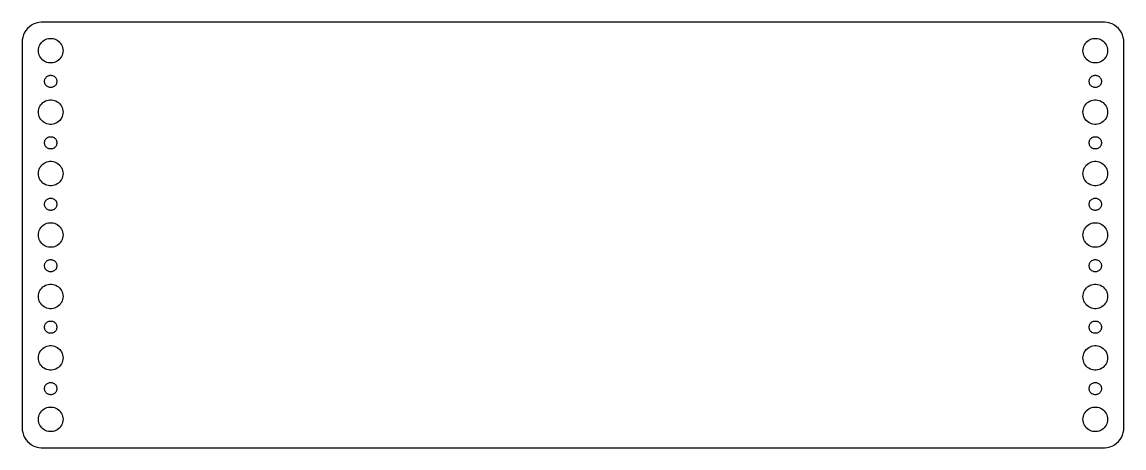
# Model space of a CAD drawing. Header units: metres. Extents: x -134 to 134, y 518 to 1078.
# Drawn here: x -134.5 to 134.5, y 746 to 850 of the extents above; entities that cross this region are included whole.
import ezdxf

# ---------------------------------------------------------------- set-up
doc = ezdxf.new("R2010")
doc.units = ezdxf.units.M

msp = doc.modelspace()

# ---------------------------------------------------------------- linework, layer by layer
for p, q in [((-133.882, 847.409), (-134.149, 846.841)), ((-133.545, 847.939), (-133.882, 847.409)), ((-133.145, 848.423), (-133.545, 847.939)), ((-132.687, 848.853), (-133.145, 848.423)), ((-132.179, 849.222), (-132.687, 848.853)), ((-131.629, 849.524), (-132.179, 849.222)), ((-131.045, 849.755), (-131.629, 849.524)), ((-130.437, 849.911), (-131.045, 849.755)), ((-129.814, 849.99), (-130.437, 849.911)), ((129.814, 849.99), (-129.814, 849.99)), ((130.437, 849.911), (129.814, 849.99)), ((131.045, 849.755), (130.437, 849.911)), ((131.629, 849.524), (131.045, 849.755)), ((132.179, 849.222), (131.629, 849.524)), ((132.687, 848.853), (132.179, 849.222)), ((133.145, 848.423), (132.687, 848.853)), ((133.545, 847.939), (133.145, 848.423)), ((133.882, 847.409), (133.545, 847.939)), ((134.149, 846.841), (133.882, 847.409)), ((-134.461, 845.627), (-134.5, 845)), ((-134.5, 845), (-134.5, 751)), ((-134.343, 846.243), (-134.461, 845.627)), ((-134.149, 846.841), (-134.343, 846.243)), ((-130.129, 844.445), (-129.927, 844.763)), ((-129.927, 844.763), (-129.687, 845.054)), ((-129.687, 845.054), (-129.412, 845.312)), ((-129.412, 845.312), (-129.107, 845.533)), ((-129.107, 845.533), (-128.777, 845.714)), ((-128.777, 845.714), (-128.427, 845.853)), ((-128.427, 845.853), (-128.062, 845.947)), ((-128.062, 845.947), (-127.688, 845.994)), ((-127.688, 845.994), (-127.312, 845.994)), ((-127.312, 845.994), (-126.938, 845.947)), ((-126.938, 845.947), (-126.573, 845.853)), ((-126.573, 845.853), (-126.223, 845.714)), ((-126.223, 845.714), (-125.893, 845.533)), ((-125.893, 845.533), (-125.588, 845.312)), ((-125.588, 845.312), (-125.313, 845.054)), ((-125.313, 845.054), (-125.073, 844.763)), ((-125.073, 844.763), (-124.871, 844.445)), ((124.871, 844.445), (125.073, 844.763)), ((125.073, 844.763), (125.313, 845.054)), ((125.313, 845.054), (125.588, 845.312)), ((125.588, 845.312), (125.893, 845.533)), ((125.893, 845.533), (126.223, 845.714)), ((126.223, 845.714), (126.573, 845.853)), ((126.573, 845.853), (126.938, 845.947)), ((126.938, 845.947), (127.312, 845.994)), ((127.312, 845.994), (127.688, 845.994)), ((127.688, 845.994), (128.062, 845.947)), ((128.062, 845.947), (128.427, 845.853)), ((128.427, 845.853), (128.777, 845.714)), ((128.777, 845.714), (129.107, 845.533)), ((129.107, 845.533), (129.412, 845.312)), ((129.412, 845.312), (129.687, 845.054)), ((129.687, 845.054), (129.927, 844.763)), ((129.927, 844.763), (130.129, 844.445)), ((134.343, 846.243), (134.149, 846.841)), ((134.461, 845.627), (134.343, 846.243)), ((134.5, 845), (134.461, 845.627)), ((134.5, 751), (134.5, 845)), ((-130.5, 843), (-130.476, 843.376)), ((-130.476, 842.624), (-130.5, 843)), ((-130.476, 843.376), (-130.406, 843.746)), ((-130.406, 842.254), (-130.476, 842.624)), ((-130.406, 843.746), (-130.289, 844.104)), ((-130.289, 841.896), (-130.406, 842.254)), ((-130.289, 844.104), (-130.129, 844.445)), ((-124.871, 844.445), (-124.711, 844.104)), ((-124.711, 844.104), (-124.594, 843.746)), ((-124.594, 842.254), (-124.711, 841.896)), ((-124.594, 843.746), (-124.524, 843.376)), ((-124.524, 842.624), (-124.594, 842.254)), ((-124.524, 843.376), (-124.5, 843)), ((-124.5, 843), (-124.524, 842.624)), ((124.5, 843), (124.524, 843.376)), ((124.524, 842.624), (124.5, 843)), ((124.524, 843.376), (124.594, 843.746)), ((124.594, 842.254), (124.524, 842.624)), ((124.594, 843.746), (124.711, 844.104)), ((124.711, 841.896), (124.594, 842.254)), ((124.711, 844.104), (124.871, 844.445)), ((130.129, 844.445), (130.289, 844.104)), ((130.289, 844.104), (130.406, 843.746)), ((130.406, 842.254), (130.289, 841.896)), ((130.406, 843.746), (130.476, 843.376)), ((130.476, 842.624), (130.406, 842.254)), ((130.476, 843.376), (130.5, 843)), ((130.5, 843), (130.476, 842.624)), ((-130.129, 841.555), (-130.289, 841.896)), ((-129.927, 841.237), (-130.129, 841.555)), ((-129.687, 840.946), (-129.927, 841.237)), ((-129.412, 840.688), (-129.687, 840.946)), ((-129.107, 840.467), (-129.412, 840.688)), ((-128.777, 840.286), (-129.107, 840.467)), ((-128.427, 840.147), (-128.777, 840.286)), ((-128.062, 840.053), (-128.427, 840.147)), ((-127.688, 840.006), (-128.062, 840.053)), ((-127.312, 840.006), (-127.688, 840.006)), ((-126.938, 840.053), (-127.312, 840.006)), ((-126.573, 840.147), (-126.938, 840.053)), ((-126.223, 840.286), (-126.573, 840.147)), ((-125.893, 840.467), (-126.223, 840.286)), ((-125.588, 840.688), (-125.893, 840.467)), ((-125.313, 840.946), (-125.588, 840.688)), ((-125.073, 841.237), (-125.313, 840.946)), ((-124.871, 841.555), (-125.073, 841.237)), ((-124.711, 841.896), (-124.871, 841.555)), ((124.871, 841.555), (124.711, 841.896)), ((125.073, 841.237), (124.871, 841.555)), ((125.313, 840.946), (125.073, 841.237)), ((125.588, 840.688), (125.313, 840.946)), ((125.893, 840.467), (125.588, 840.688)), ((126.223, 840.286), (125.893, 840.467)), ((126.573, 840.147), (126.223, 840.286)), ((126.938, 840.053), (126.573, 840.147)), ((127.312, 840.006), (126.938, 840.053)), ((127.688, 840.006), (127.312, 840.006)), ((128.062, 840.053), (127.688, 840.006)), ((128.427, 840.147), (128.062, 840.053)), ((128.777, 840.286), (128.427, 840.147)), ((129.107, 840.467), (128.777, 840.286)), ((129.412, 840.688), (129.107, 840.467)), ((129.687, 840.946), (129.412, 840.688)), ((129.927, 841.237), (129.687, 840.946)), ((130.129, 841.555), (129.927, 841.237)), ((130.289, 841.896), (130.129, 841.555)), ((-128.593, 836.527), (-128.456, 836.656)), ((-128.456, 836.656), (-128.304, 836.766)), ((-128.304, 836.766), (-128.139, 836.857)), ((-128.139, 836.857), (-127.964, 836.927)), ((-127.964, 836.927), (-127.781, 836.973)), ((-127.781, 836.973), (-127.594, 836.997)), ((-127.594, 836.997), (-127.406, 836.997)), ((-127.406, 836.997), (-127.219, 836.973)), ((-127.219, 836.973), (-127.036, 836.927)), ((-127.036, 836.927), (-126.861, 836.857)), ((-126.861, 836.857), (-126.696, 836.766)), ((-126.696, 836.766), (-126.544, 836.656)), ((-126.544, 836.656), (-126.407, 836.527)), ((126.407, 836.527), (126.544, 836.656)), ((126.544, 836.656), (126.696, 836.766)), ((126.696, 836.766), (126.861, 836.857)), ((126.861, 836.857), (127.036, 836.927)), ((127.036, 836.927), (127.219, 836.973)), ((127.219, 836.973), (127.406, 836.997)), ((127.406, 836.997), (127.594, 836.997)), ((127.594, 836.997), (127.781, 836.973)), ((127.781, 836.973), (127.964, 836.927)), ((127.964, 836.927), (128.139, 836.857)), ((128.139, 836.857), (128.304, 836.766)), ((128.304, 836.766), (128.456, 836.656)), ((128.456, 836.656), (128.593, 836.527)), ((-129, 835.5), (-128.988, 835.688)), ((-128.988, 835.312), (-129, 835.5)), ((-128.988, 835.688), (-128.953, 835.873)), ((-128.953, 835.127), (-128.988, 835.312)), ((-128.953, 835.873), (-128.895, 836.052)), ((-128.895, 834.948), (-128.953, 835.127)), ((-128.895, 836.052), (-128.814, 836.223)), ((-128.814, 834.777), (-128.895, 834.948)), ((-128.814, 836.223), (-128.714, 836.382)), ((-128.714, 834.618), (-128.814, 834.777)), ((-128.714, 836.382), (-128.593, 836.527)), ((-128.593, 834.473), (-128.714, 834.618)), ((-128.456, 834.344), (-128.593, 834.473)), ((-128.304, 834.234), (-128.456, 834.344)), ((-128.139, 834.143), (-128.304, 834.234)), ((-127.964, 834.073), (-128.139, 834.143)), ((-127.781, 834.027), (-127.964, 834.073)), ((-127.594, 834.003), (-127.781, 834.027)), ((-127.406, 834.003), (-127.594, 834.003)), ((-127.219, 834.027), (-127.406, 834.003)), ((-127.036, 834.073), (-127.219, 834.027)), ((-126.861, 834.143), (-127.036, 834.073)), ((-126.696, 834.234), (-126.861, 834.143)), ((-126.544, 834.344), (-126.696, 834.234)), ((-126.407, 834.473), (-126.544, 834.344)), ((-126.407, 836.527), (-126.286, 836.382)), ((-126.286, 834.618), (-126.407, 834.473)), ((-126.286, 836.382), (-126.186, 836.223)), ((-126.186, 834.777), (-126.286, 834.618)), ((-126.186, 836.223), (-126.105, 836.052)), ((-126.105, 834.948), (-126.186, 834.777)), ((-126.105, 836.052), (-126.047, 835.873)), ((-126.047, 835.127), (-126.105, 834.948)), ((-126.047, 835.873), (-126.012, 835.688)), ((-126.012, 835.312), (-126.047, 835.127)), ((-126.012, 835.688), (-126, 835.5)), ((-126, 835.5), (-126.012, 835.312)), ((126, 835.5), (126.012, 835.688)), ((126.012, 835.312), (126, 835.5)), ((126.012, 835.688), (126.047, 835.873)), ((126.047, 835.127), (126.012, 835.312)), ((126.047, 835.873), (126.105, 836.052)), ((126.105, 834.948), (126.047, 835.127)), ((126.105, 836.052), (126.186, 836.223)), ((126.186, 834.777), (126.105, 834.948)), ((126.186, 836.223), (126.286, 836.382)), ((126.286, 834.618), (126.186, 834.777)), ((126.286, 836.382), (126.407, 836.527)), ((126.407, 834.473), (126.286, 834.618)), ((126.544, 834.344), (126.407, 834.473)), ((126.696, 834.234), (126.544, 834.344)), ((126.861, 834.143), (126.696, 834.234)), ((127.036, 834.073), (126.861, 834.143)), ((127.219, 834.027), (127.036, 834.073)), ((127.406, 834.003), (127.219, 834.027)), ((127.594, 834.003), (127.406, 834.003)), ((127.781, 834.027), (127.594, 834.003)), ((127.964, 834.073), (127.781, 834.027)), ((128.139, 834.143), (127.964, 834.073)), ((128.304, 834.234), (128.139, 834.143)), ((128.456, 834.344), (128.304, 834.234)), ((128.593, 834.473), (128.456, 834.344)), ((128.593, 836.527), (128.714, 836.382)), ((128.714, 834.618), (128.593, 834.473)), ((128.714, 836.382), (128.814, 836.223)), ((128.814, 834.777), (128.714, 834.618)), ((128.814, 836.223), (128.895, 836.052)), ((128.895, 834.948), (128.814, 834.777)), ((128.895, 836.052), (128.953, 835.873)), ((128.953, 835.127), (128.895, 834.948)), ((128.953, 835.873), (128.988, 835.688)), ((128.988, 835.312), (128.953, 835.127)), ((128.988, 835.688), (129, 835.5)), ((129, 835.5), (128.988, 835.312)), ((-130.476, 828.376), (-130.406, 828.746)), ((-130.406, 828.746), (-130.289, 829.104)), ((-130.289, 829.104), (-130.129, 829.445)), ((-130.129, 829.445), (-129.927, 829.763)), ((-129.927, 829.763), (-129.687, 830.054)), ((-129.687, 830.054), (-129.412, 830.312)), ((-129.412, 830.312), (-129.107, 830.533)), ((-129.107, 830.533), (-128.777, 830.714)), ((-128.777, 830.714), (-128.427, 830.853)), ((-128.427, 830.853), (-128.062, 830.947)), ((-128.062, 830.947), (-127.688, 830.994)), ((-127.688, 830.994), (-127.312, 830.994)), ((-127.312, 830.994), (-126.938, 830.947)), ((-126.938, 830.947), (-126.573, 830.853)), ((-126.573, 830.853), (-126.223, 830.714)), ((-126.223, 830.714), (-125.893, 830.533)), ((-125.893, 830.533), (-125.588, 830.312)), ((-125.588, 830.312), (-125.313, 830.054)), ((-125.313, 830.054), (-125.073, 829.763)), ((-125.073, 829.763), (-124.871, 829.445)), ((-124.871, 829.445), (-124.711, 829.104)), ((-124.711, 829.104), (-124.594, 828.746)), ((-124.594, 828.746), (-124.524, 828.376)), ((124.524, 828.376), (124.594, 828.746)), ((124.594, 828.746), (124.711, 829.104)), ((124.711, 829.104), (124.871, 829.445)), ((124.871, 829.445), (125.073, 829.763)), ((125.073, 829.763), (125.313, 830.054)), ((125.313, 830.054), (125.588, 830.312)), ((125.588, 830.312), (125.893, 830.533)), ((125.893, 830.533), (126.223, 830.714)), ((126.223, 830.714), (126.573, 830.853)), ((126.573, 830.853), (126.938, 830.947)), ((126.938, 830.947), (127.312, 830.994)), ((127.312, 830.994), (127.688, 830.994)), ((127.688, 830.994), (128.062, 830.947)), ((128.062, 830.947), (128.427, 830.853)), ((128.427, 830.853), (128.777, 830.714)), ((128.777, 830.714), (129.107, 830.533)), ((129.107, 830.533), (129.412, 830.312)), ((129.412, 830.312), (129.687, 830.054)), ((129.687, 830.054), (129.927, 829.763)), ((129.927, 829.763), (130.129, 829.445)), ((130.129, 829.445), (130.289, 829.104)), ((130.289, 829.104), (130.406, 828.746)), ((130.406, 828.746), (130.476, 828.376)), ((-130.5, 828), (-130.476, 828.376)), ((-130.476, 827.624), (-130.5, 828)), ((-130.406, 827.254), (-130.476, 827.624)), ((-130.289, 826.896), (-130.406, 827.254)), ((-130.129, 826.555), (-130.289, 826.896)), ((-129.927, 826.237), (-130.129, 826.555)), ((-129.687, 825.946), (-129.927, 826.237)), ((-129.412, 825.688), (-129.687, 825.946)), ((-125.313, 825.946), (-125.588, 825.688)), ((-125.073, 826.237), (-125.313, 825.946)), ((-124.871, 826.555), (-125.073, 826.237)), ((-124.711, 826.896), (-124.871, 826.555)), ((-124.594, 827.254), (-124.711, 826.896)), ((-124.524, 827.624), (-124.594, 827.254)), ((-124.524, 828.376), (-124.5, 828)), ((-124.5, 828), (-124.524, 827.624)), ((124.5, 828), (124.524, 828.376)), ((124.524, 827.624), (124.5, 828)), ((124.594, 827.254), (124.524, 827.624)), ((124.711, 826.896), (124.594, 827.254)), ((124.871, 826.555), (124.711, 826.896)), ((125.073, 826.237), (124.871, 826.555)), ((125.313, 825.946), (125.073, 826.237)), ((125.588, 825.688), (125.313, 825.946)), ((129.687, 825.946), (129.412, 825.688)), ((129.927, 826.237), (129.687, 825.946)), ((130.129, 826.555), (129.927, 826.237)), ((130.289, 826.896), (130.129, 826.555)), ((130.406, 827.254), (130.289, 826.896)), ((130.476, 827.624), (130.406, 827.254)), ((130.476, 828.376), (130.5, 828)), ((130.5, 828), (130.476, 827.624)), ((-129.107, 825.467), (-129.412, 825.688)), ((-128.777, 825.286), (-129.107, 825.467)), ((-128.427, 825.147), (-128.777, 825.286)), ((-128.062, 825.053), (-128.427, 825.147)), ((-127.688, 825.006), (-128.062, 825.053)), ((-127.312, 825.006), (-127.688, 825.006)), ((-126.938, 825.053), (-127.312, 825.006)), ((-126.573, 825.147), (-126.938, 825.053)), ((-126.223, 825.286), (-126.573, 825.147)), ((-125.893, 825.467), (-126.223, 825.286)), ((-125.588, 825.688), (-125.893, 825.467)), ((125.893, 825.467), (125.588, 825.688)), ((126.223, 825.286), (125.893, 825.467)), ((126.573, 825.147), (126.223, 825.286)), ((126.938, 825.053), (126.573, 825.147)), ((127.312, 825.006), (126.938, 825.053)), ((127.688, 825.006), (127.312, 825.006)), ((128.062, 825.053), (127.688, 825.006)), ((128.427, 825.147), (128.062, 825.053)), ((128.777, 825.286), (128.427, 825.147)), ((129.107, 825.467), (128.777, 825.286)), ((129.412, 825.688), (129.107, 825.467)), ((-129, 820.5), (-128.988, 820.688)), ((-128.988, 820.312), (-129, 820.5)), ((-128.988, 820.688), (-128.953, 820.873)), ((-128.953, 820.873), (-128.895, 821.052)), ((-128.895, 821.052), (-128.814, 821.223)), ((-128.814, 821.223), (-128.714, 821.382)), ((-128.714, 821.382), (-128.593, 821.527)), ((-128.593, 821.527), (-128.456, 821.656)), ((-128.456, 821.656), (-128.304, 821.766)), ((-128.304, 821.766), (-128.139, 821.857)), ((-128.139, 821.857), (-127.964, 821.927)), ((-127.964, 821.927), (-127.781, 821.973)), ((-127.781, 821.973), (-127.594, 821.997)), ((-127.594, 821.997), (-127.406, 821.997)), ((-127.406, 821.997), (-127.219, 821.973)), ((-127.219, 821.973), (-127.036, 821.927)), ((-127.036, 821.927), (-126.861, 821.857)), ((-126.861, 821.857), (-126.696, 821.766)), ((-126.696, 821.766), (-126.544, 821.656)), ((-126.544, 821.656), (-126.407, 821.527)), ((-126.407, 821.527), (-126.286, 821.382)), ((-126.286, 821.382), (-126.186, 821.223)), ((-126.186, 821.223), (-126.105, 821.052)), ((-126.105, 821.052), (-126.047, 820.873)), ((-126.047, 820.873), (-126.012, 820.688)), ((-126.012, 820.688), (-126, 820.5)), ((-126, 820.5), (-126.012, 820.312)), ((126, 820.5), (126.012, 820.688)), ((126.012, 820.312), (126, 820.5)), ((126.012, 820.688), (126.047, 820.873)), ((126.047, 820.873), (126.105, 821.052)), ((126.105, 821.052), (126.186, 821.223)), ((126.186, 821.223), (126.286, 821.382)), ((126.286, 821.382), (126.407, 821.527)), ((126.407, 821.527), (126.544, 821.656)), ((126.544, 821.656), (126.696, 821.766)), ((126.696, 821.766), (126.861, 821.857)), ((126.861, 821.857), (127.036, 821.927)), ((127.036, 821.927), (127.219, 821.973)), ((127.219, 821.973), (127.406, 821.997)), ((127.406, 821.997), (127.594, 821.997)), ((127.594, 821.997), (127.781, 821.973)), ((127.781, 821.973), (127.964, 821.927)), ((127.964, 821.927), (128.139, 821.857)), ((128.139, 821.857), (128.304, 821.766)), ((128.304, 821.766), (128.456, 821.656)), ((128.456, 821.656), (128.593, 821.527)), ((128.593, 821.527), (128.714, 821.382)), ((128.714, 821.382), (128.814, 821.223)), ((128.814, 821.223), (128.895, 821.052)), ((128.895, 821.052), (128.953, 820.873)), ((128.953, 820.873), (128.988, 820.688)), ((128.988, 820.688), (129, 820.5)), ((129, 820.5), (128.988, 820.312)), ((-128.953, 820.127), (-128.988, 820.312)), ((-128.895, 819.948), (-128.953, 820.127)), ((-128.814, 819.777), (-128.895, 819.948)), ((-128.714, 819.618), (-128.814, 819.777)), ((-128.593, 819.473), (-128.714, 819.618)), ((-128.456, 819.344), (-128.593, 819.473)), ((-128.304, 819.234), (-128.456, 819.344)), ((-128.139, 819.143), (-128.304, 819.234)), ((-127.964, 819.073), (-128.139, 819.143)), ((-127.781, 819.027), (-127.964, 819.073)), ((-127.594, 819.003), (-127.781, 819.027)), ((-127.406, 819.003), (-127.594, 819.003)), ((-127.219, 819.027), (-127.406, 819.003)), ((-127.036, 819.073), (-127.219, 819.027)), ((-126.861, 819.143), (-127.036, 819.073)), ((-126.696, 819.234), (-126.861, 819.143)), ((-126.544, 819.344), (-126.696, 819.234)), ((-126.407, 819.473), (-126.544, 819.344)), ((-126.286, 819.618), (-126.407, 819.473)), ((-126.186, 819.777), (-126.286, 819.618)), ((-126.105, 819.948), (-126.186, 819.777)), ((-126.047, 820.127), (-126.105, 819.948)), ((-126.012, 820.312), (-126.047, 820.127)), ((126.047, 820.127), (126.012, 820.312)), ((126.105, 819.948), (126.047, 820.127)), ((126.186, 819.777), (126.105, 819.948)), ((126.286, 819.618), (126.186, 819.777)), ((126.407, 819.473), (126.286, 819.618)), ((126.544, 819.344), (126.407, 819.473)), ((126.696, 819.234), (126.544, 819.344)), ((126.861, 819.143), (126.696, 819.234)), ((127.036, 819.073), (126.861, 819.143)), ((127.219, 819.027), (127.036, 819.073)), ((127.406, 819.003), (127.219, 819.027)), ((127.594, 819.003), (127.406, 819.003)), ((127.781, 819.027), (127.594, 819.003)), ((127.964, 819.073), (127.781, 819.027)), ((128.139, 819.143), (127.964, 819.073)), ((128.304, 819.234), (128.139, 819.143)), ((128.456, 819.344), (128.304, 819.234)), ((128.593, 819.473), (128.456, 819.344)), ((128.714, 819.618), (128.593, 819.473)), ((128.814, 819.777), (128.714, 819.618)), ((128.895, 819.948), (128.814, 819.777)), ((128.953, 820.127), (128.895, 819.948)), ((128.988, 820.312), (128.953, 820.127)), ((-129.687, 815.054), (-129.412, 815.312)), ((-129.412, 815.312), (-129.107, 815.533)), ((-129.107, 815.533), (-128.777, 815.714)), ((-128.777, 815.714), (-128.427, 815.853)), ((-128.427, 815.853), (-128.062, 815.947)), ((-128.062, 815.947), (-127.688, 815.994)), ((-127.688, 815.994), (-127.312, 815.994)), ((-127.312, 815.994), (-126.938, 815.947)), ((-126.938, 815.947), (-126.573, 815.853)), ((-126.573, 815.853), (-126.223, 815.714)), ((-126.223, 815.714), (-125.893, 815.533)), ((-125.893, 815.533), (-125.588, 815.312)), ((-125.588, 815.312), (-125.313, 815.054)), ((125.313, 815.054), (125.588, 815.312)), ((125.588, 815.312), (125.893, 815.533)), ((125.893, 815.533), (126.223, 815.714)), ((126.223, 815.714), (126.573, 815.853)), ((126.573, 815.853), (126.938, 815.947)), ((126.938, 815.947), (127.312, 815.994)), ((127.312, 815.994), (127.688, 815.994)), ((127.688, 815.994), (128.062, 815.947)), ((128.062, 815.947), (128.427, 815.853)), ((128.427, 815.853), (128.777, 815.714)), ((128.777, 815.714), (129.107, 815.533)), ((129.107, 815.533), (129.412, 815.312)), ((129.412, 815.312), (129.687, 815.054)), ((-130.5, 813), (-130.476, 813.376)), ((-130.476, 812.624), (-130.5, 813)), ((-130.476, 813.376), (-130.406, 813.746)), ((-130.406, 812.254), (-130.476, 812.624)), ((-130.406, 813.746), (-130.289, 814.104)), ((-130.289, 814.104), (-130.129, 814.445)), ((-130.129, 814.445), (-129.927, 814.763)), ((-129.927, 814.763), (-129.687, 815.054)), ((-125.313, 815.054), (-125.073, 814.763)), ((-125.073, 814.763), (-124.871, 814.445)), ((-124.871, 814.445), (-124.711, 814.104)), ((-124.711, 814.104), (-124.594, 813.746)), ((-124.594, 813.746), (-124.524, 813.376)), ((-124.524, 812.624), (-124.594, 812.254)), ((-124.524, 813.376), (-124.5, 813)), ((-124.5, 813), (-124.524, 812.624)), ((124.5, 813), (124.524, 813.376)), ((124.524, 812.624), (124.5, 813)), ((124.524, 813.376), (124.594, 813.746)), ((124.594, 812.254), (124.524, 812.624)), ((124.594, 813.746), (124.711, 814.104)), ((124.711, 814.104), (124.871, 814.445)), ((124.871, 814.445), (125.073, 814.763)), ((125.073, 814.763), (125.313, 815.054)), ((129.687, 815.054), (129.927, 814.763)), ((129.927, 814.763), (130.129, 814.445)), ((130.129, 814.445), (130.289, 814.104)), ((130.289, 814.104), (130.406, 813.746)), ((130.406, 813.746), (130.476, 813.376)), ((130.476, 812.624), (130.406, 812.254)), ((130.476, 813.376), (130.5, 813)), ((130.5, 813), (130.476, 812.624)), ((-130.289, 811.896), (-130.406, 812.254)), ((-130.129, 811.555), (-130.289, 811.896)), ((-129.927, 811.237), (-130.129, 811.555)), ((-129.687, 810.946), (-129.927, 811.237)), ((-129.412, 810.688), (-129.687, 810.946)), ((-129.107, 810.467), (-129.412, 810.688)), ((-128.777, 810.286), (-129.107, 810.467)), ((-128.427, 810.147), (-128.777, 810.286)), ((-128.062, 810.053), (-128.427, 810.147)), ((-127.688, 810.006), (-128.062, 810.053)), ((-127.312, 810.006), (-127.688, 810.006)), ((-126.938, 810.053), (-127.312, 810.006)), ((-126.573, 810.147), (-126.938, 810.053)), ((-126.223, 810.286), (-126.573, 810.147)), ((-125.893, 810.467), (-126.223, 810.286)), ((-125.588, 810.688), (-125.893, 810.467)), ((-125.313, 810.946), (-125.588, 810.688)), ((-125.073, 811.237), (-125.313, 810.946)), ((-124.871, 811.555), (-125.073, 811.237)), ((-124.711, 811.896), (-124.871, 811.555)), ((-124.594, 812.254), (-124.711, 811.896)), ((124.711, 811.896), (124.594, 812.254)), ((124.871, 811.555), (124.711, 811.896)), ((125.073, 811.237), (124.871, 811.555)), ((125.313, 810.946), (125.073, 811.237)), ((125.588, 810.688), (125.313, 810.946)), ((125.893, 810.467), (125.588, 810.688)), ((126.223, 810.286), (125.893, 810.467)), ((126.573, 810.147), (126.223, 810.286)), ((126.938, 810.053), (126.573, 810.147)), ((127.312, 810.006), (126.938, 810.053)), ((127.688, 810.006), (127.312, 810.006)), ((128.062, 810.053), (127.688, 810.006)), ((128.427, 810.147), (128.062, 810.053)), ((128.777, 810.286), (128.427, 810.147)), ((129.107, 810.467), (128.777, 810.286)), ((129.412, 810.688), (129.107, 810.467)), ((129.687, 810.946), (129.412, 810.688)), ((129.927, 811.237), (129.687, 810.946)), ((130.129, 811.555), (129.927, 811.237)), ((130.289, 811.896), (130.129, 811.555)), ((130.406, 812.254), (130.289, 811.896)), ((-129, 805.5), (-128.988, 805.688)), ((-128.988, 805.312), (-129, 805.5)), ((-128.988, 805.688), (-128.953, 805.873)), ((-128.953, 805.127), (-128.988, 805.312)), ((-128.953, 805.873), (-128.895, 806.052)), ((-128.895, 804.948), (-128.953, 805.127)), ((-128.895, 806.052), (-128.814, 806.223)), ((-128.814, 804.777), (-128.895, 804.948)), ((-128.814, 806.223), (-128.714, 806.382)), ((-128.714, 804.618), (-128.814, 804.777)), ((-128.714, 806.382), (-128.593, 806.527)), ((-128.593, 804.473), (-128.714, 804.618)), ((-128.593, 806.527), (-128.456, 806.656)), ((-128.456, 804.344), (-128.593, 804.473)), ((-128.456, 806.656), (-128.304, 806.766)), ((-128.304, 804.234), (-128.456, 804.344)), ((-128.304, 806.766), (-128.139, 806.857)), ((-128.139, 806.857), (-127.964, 806.927)), ((-127.964, 806.927), (-127.781, 806.973)), ((-127.781, 806.973), (-127.594, 806.997)), ((-127.594, 806.997), (-127.406, 806.997)), ((-127.406, 806.997), (-127.219, 806.973)), ((-127.219, 806.973), (-127.036, 806.927)), ((-127.036, 806.927), (-126.861, 806.857)), ((-126.861, 806.857), (-126.696, 806.766)), ((-126.696, 806.766), (-126.544, 806.656)), ((-126.544, 804.344), (-126.696, 804.234)), ((-126.544, 806.656), (-126.407, 806.527)), ((-126.407, 804.473), (-126.544, 804.344)), ((-126.407, 806.527), (-126.286, 806.382)), ((-126.286, 804.618), (-126.407, 804.473)), ((-126.286, 806.382), (-126.186, 806.223)), ((-126.186, 804.777), (-126.286, 804.618)), ((-126.186, 806.223), (-126.105, 806.052)), ((-126.105, 804.948), (-126.186, 804.777)), ((-126.105, 806.052), (-126.047, 805.873)), ((-126.047, 805.127), (-126.105, 804.948)), ((-126.047, 805.873), (-126.012, 805.688)), ((-126.012, 805.312), (-126.047, 805.127)), ((-126.012, 805.688), (-126, 805.5)), ((-126, 805.5), (-126.012, 805.312)), ((126, 805.5), (126.012, 805.688)), ((126.012, 805.312), (126, 805.5)), ((126.012, 805.688), (126.047, 805.873)), ((126.047, 805.127), (126.012, 805.312)), ((126.047, 805.873), (126.105, 806.052)), ((126.105, 804.948), (126.047, 805.127)), ((126.105, 806.052), (126.186, 806.223)), ((126.186, 804.777), (126.105, 804.948)), ((126.186, 806.223), (126.286, 806.382)), ((126.286, 804.618), (126.186, 804.777)), ((126.286, 806.382), (126.407, 806.527)), ((126.407, 804.473), (126.286, 804.618)), ((126.407, 806.527), (126.544, 806.656)), ((126.544, 804.344), (126.407, 804.473)), ((126.544, 806.656), (126.696, 806.766)), ((126.696, 804.234), (126.544, 804.344)), ((126.696, 806.766), (126.861, 806.857)), ((126.861, 806.857), (127.036, 806.927)), ((127.036, 806.927), (127.219, 806.973)), ((127.219, 806.973), (127.406, 806.997)), ((127.406, 806.997), (127.594, 806.997)), ((127.594, 806.997), (127.781, 806.973)), ((127.781, 806.973), (127.964, 806.927)), ((127.964, 806.927), (128.139, 806.857)), ((128.139, 806.857), (128.304, 806.766)), ((128.304, 806.766), (128.456, 806.656)), ((128.456, 804.344), (128.304, 804.234)), ((128.456, 806.656), (128.593, 806.527)), ((128.593, 804.473), (128.456, 804.344)), ((128.593, 806.527), (128.714, 806.382)), ((128.714, 804.618), (128.593, 804.473)), ((128.714, 806.382), (128.814, 806.223)), ((128.814, 804.777), (128.714, 804.618)), ((128.814, 806.223), (128.895, 806.052)), ((128.895, 804.948), (128.814, 804.777)), ((128.895, 806.052), (128.953, 805.873)), ((128.953, 805.127), (128.895, 804.948)), ((128.953, 805.873), (128.988, 805.688)), ((128.988, 805.312), (128.953, 805.127)), ((128.988, 805.688), (129, 805.5)), ((129, 805.5), (128.988, 805.312)), ((-128.139, 804.143), (-128.304, 804.234)), ((-127.964, 804.073), (-128.139, 804.143)), ((-127.781, 804.027), (-127.964, 804.073)), ((-127.594, 804.003), (-127.781, 804.027)), ((-127.406, 804.003), (-127.594, 804.003)), ((-127.219, 804.027), (-127.406, 804.003)), ((-127.036, 804.073), (-127.219, 804.027)), ((-126.861, 804.143), (-127.036, 804.073)), ((-126.696, 804.234), (-126.861, 804.143)), ((126.861, 804.143), (126.696, 804.234)), ((127.036, 804.073), (126.861, 804.143)), ((127.219, 804.027), (127.036, 804.073)), ((127.406, 804.003), (127.219, 804.027)), ((127.594, 804.003), (127.406, 804.003)), ((127.781, 804.027), (127.594, 804.003)), ((127.964, 804.073), (127.781, 804.027)), ((128.139, 804.143), (127.964, 804.073)), ((128.304, 804.234), (128.139, 804.143)), ((-130.406, 798.746), (-130.289, 799.104)), ((-130.289, 799.104), (-130.129, 799.445)), ((-130.129, 799.445), (-129.927, 799.763)), ((-129.927, 799.763), (-129.687, 800.054)), ((-129.687, 800.054), (-129.412, 800.312)), ((-129.412, 800.312), (-129.107, 800.533)), ((-129.107, 800.533), (-128.777, 800.714)), ((-128.777, 800.714), (-128.427, 800.853)), ((-128.427, 800.853), (-128.062, 800.947)), ((-128.062, 800.947), (-127.688, 800.994)), ((-127.688, 800.994), (-127.312, 800.994)), ((-127.312, 800.994), (-126.938, 800.947)), ((-126.938, 800.947), (-126.573, 800.853)), ((-126.573, 800.853), (-126.223, 800.714)), ((-126.223, 800.714), (-125.893, 800.533)), ((-125.893, 800.533), (-125.588, 800.312)), ((-125.588, 800.312), (-125.313, 800.054)), ((-125.313, 800.054), (-125.073, 799.763)), ((-125.073, 799.763), (-124.871, 799.445)), ((-124.871, 799.445), (-124.711, 799.104)), ((-124.711, 799.104), (-124.594, 798.746)), ((124.594, 798.746), (124.711, 799.104)), ((124.711, 799.104), (124.871, 799.445)), ((124.871, 799.445), (125.073, 799.763)), ((125.073, 799.763), (125.313, 800.054)), ((125.313, 800.054), (125.588, 800.312)), ((125.588, 800.312), (125.893, 800.533)), ((125.893, 800.533), (126.223, 800.714)), ((126.223, 800.714), (126.573, 800.853)), ((126.573, 800.853), (126.938, 800.947)), ((126.938, 800.947), (127.312, 800.994)), ((127.312, 800.994), (127.688, 800.994)), ((127.688, 800.994), (128.062, 800.947)), ((128.062, 800.947), (128.427, 800.853)), ((128.427, 800.853), (128.777, 800.714)), ((128.777, 800.714), (129.107, 800.533)), ((129.107, 800.533), (129.412, 800.312)), ((129.412, 800.312), (129.687, 800.054)), ((129.687, 800.054), (129.927, 799.763)), ((129.927, 799.763), (130.129, 799.445)), ((130.129, 799.445), (130.289, 799.104)), ((130.289, 799.104), (130.406, 798.746)), ((-130.5, 798), (-130.476, 798.376)), ((-130.476, 797.624), (-130.5, 798)), ((-130.476, 798.376), (-130.406, 798.746)), ((-130.406, 797.254), (-130.476, 797.624)), ((-130.289, 796.896), (-130.406, 797.254)), ((-130.129, 796.555), (-130.289, 796.896)), ((-129.927, 796.237), (-130.129, 796.555)), ((-124.871, 796.555), (-125.073, 796.237)), ((-124.711, 796.896), (-124.871, 796.555)), ((-124.594, 797.254), (-124.711, 796.896)), ((-124.594, 798.746), (-124.524, 798.376)), ((-124.524, 797.624), (-124.594, 797.254)), ((-124.524, 798.376), (-124.5, 798)), ((-124.5, 798), (-124.524, 797.624)), ((124.5, 798), (124.524, 798.376)), ((124.524, 797.624), (124.5, 798)), ((124.524, 798.376), (124.594, 798.746)), ((124.594, 797.254), (124.524, 797.624)), ((124.711, 796.896), (124.594, 797.254)), ((124.871, 796.555), (124.711, 796.896)), ((125.073, 796.237), (124.871, 796.555)), ((130.129, 796.555), (129.927, 796.237)), ((130.289, 796.896), (130.129, 796.555)), ((130.406, 797.254), (130.289, 796.896)), ((130.406, 798.746), (130.476, 798.376)), ((130.476, 797.624), (130.406, 797.254)), ((130.476, 798.376), (130.5, 798)), ((130.5, 798), (130.476, 797.624)), ((-129.687, 795.946), (-129.927, 796.237)), ((-129.412, 795.688), (-129.687, 795.946)), ((-129.107, 795.467), (-129.412, 795.688)), ((-128.777, 795.286), (-129.107, 795.467)), ((-128.427, 795.147), (-128.777, 795.286)), ((-128.062, 795.053), (-128.427, 795.147)), ((-127.688, 795.006), (-128.062, 795.053)), ((-127.312, 795.006), (-127.688, 795.006)), ((-126.938, 795.053), (-127.312, 795.006)), ((-126.573, 795.147), (-126.938, 795.053)), ((-126.223, 795.286), (-126.573, 795.147)), ((-125.893, 795.467), (-126.223, 795.286)), ((-125.588, 795.688), (-125.893, 795.467)), ((-125.313, 795.946), (-125.588, 795.688)), ((-125.073, 796.237), (-125.313, 795.946)), ((125.313, 795.946), (125.073, 796.237)), ((125.588, 795.688), (125.313, 795.946)), ((125.893, 795.467), (125.588, 795.688)), ((126.223, 795.286), (125.893, 795.467)), ((126.573, 795.147), (126.223, 795.286)), ((126.938, 795.053), (126.573, 795.147)), ((127.312, 795.006), (126.938, 795.053)), ((127.688, 795.006), (127.312, 795.006)), ((128.062, 795.053), (127.688, 795.006)), ((128.427, 795.147), (128.062, 795.053)), ((128.777, 795.286), (128.427, 795.147)), ((129.107, 795.467), (128.777, 795.286)), ((129.412, 795.688), (129.107, 795.467)), ((129.687, 795.946), (129.412, 795.688)), ((129.927, 796.237), (129.687, 795.946)), ((-128.988, 790.688), (-128.953, 790.873)), ((-128.953, 790.873), (-128.895, 791.052)), ((-128.895, 791.052), (-128.814, 791.223)), ((-128.814, 791.223), (-128.714, 791.382)), ((-128.714, 791.382), (-128.593, 791.527)), ((-128.593, 791.527), (-128.456, 791.656)), ((-128.456, 791.656), (-128.304, 791.766)), ((-128.304, 791.766), (-128.139, 791.857)), ((-128.139, 791.857), (-127.964, 791.927)), ((-127.964, 791.927), (-127.781, 791.973)), ((-127.781, 791.973), (-127.594, 791.997)), ((-127.594, 791.997), (-127.406, 791.997)), ((-127.406, 791.997), (-127.219, 791.973)), ((-127.219, 791.973), (-127.036, 791.927)), ((-127.036, 791.927), (-126.861, 791.857)), ((-126.861, 791.857), (-126.696, 791.766)), ((-126.696, 791.766), (-126.544, 791.656)), ((-126.544, 791.656), (-126.407, 791.527)), ((-126.407, 791.527), (-126.286, 791.382)), ((-126.286, 791.382), (-126.186, 791.223)), ((-126.186, 791.223), (-126.105, 791.052)), ((-126.105, 791.052), (-126.047, 790.873)), ((-126.047, 790.873), (-126.012, 790.688)), ((126.012, 790.688), (126.047, 790.873)), ((126.047, 790.873), (126.105, 791.052)), ((126.105, 791.052), (126.186, 791.223)), ((126.186, 791.223), (126.286, 791.382)), ((126.286, 791.382), (126.407, 791.527)), ((126.407, 791.527), (126.544, 791.656)), ((126.544, 791.656), (126.696, 791.766)), ((126.696, 791.766), (126.861, 791.857)), ((126.861, 791.857), (127.036, 791.927)), ((127.036, 791.927), (127.219, 791.973)), ((127.219, 791.973), (127.406, 791.997)), ((127.406, 791.997), (127.594, 791.997)), ((127.594, 791.997), (127.781, 791.973)), ((127.781, 791.973), (127.964, 791.927)), ((127.964, 791.927), (128.139, 791.857)), ((128.139, 791.857), (128.304, 791.766)), ((128.304, 791.766), (128.456, 791.656)), ((128.456, 791.656), (128.593, 791.527)), ((128.593, 791.527), (128.714, 791.382)), ((128.714, 791.382), (128.814, 791.223)), ((128.814, 791.223), (128.895, 791.052)), ((128.895, 791.052), (128.953, 790.873)), ((128.953, 790.873), (128.988, 790.688)), ((-129, 790.5), (-128.988, 790.688)), ((-128.988, 790.312), (-129, 790.5)), ((-128.953, 790.127), (-128.988, 790.312)), ((-128.895, 789.948), (-128.953, 790.127)), ((-128.814, 789.777), (-128.895, 789.948)), ((-128.714, 789.618), (-128.814, 789.777)), ((-128.593, 789.473), (-128.714, 789.618)), ((-128.456, 789.344), (-128.593, 789.473)), ((-128.304, 789.234), (-128.456, 789.344)), ((-128.139, 789.143), (-128.304, 789.234)), ((-127.964, 789.073), (-128.139, 789.143)), ((-127.781, 789.027), (-127.964, 789.073)), ((-127.594, 789.003), (-127.781, 789.027)), ((-127.406, 789.003), (-127.594, 789.003)), ((-127.219, 789.027), (-127.406, 789.003)), ((-127.036, 789.073), (-127.219, 789.027)), ((-126.861, 789.143), (-127.036, 789.073)), ((-126.696, 789.234), (-126.861, 789.143)), ((-126.544, 789.344), (-126.696, 789.234)), ((-126.407, 789.473), (-126.544, 789.344)), ((-126.286, 789.618), (-126.407, 789.473)), ((-126.186, 789.777), (-126.286, 789.618)), ((-126.105, 789.948), (-126.186, 789.777)), ((-126.047, 790.127), (-126.105, 789.948)), ((-126.012, 790.312), (-126.047, 790.127)), ((-126.012, 790.688), (-126, 790.5)), ((-126, 790.5), (-126.012, 790.312)), ((126, 790.5), (126.012, 790.688)), ((126.012, 790.312), (126, 790.5)), ((126.047, 790.127), (126.012, 790.312)), ((126.105, 789.948), (126.047, 790.127)), ((126.186, 789.777), (126.105, 789.948)), ((126.286, 789.618), (126.186, 789.777)), ((126.407, 789.473), (126.286, 789.618)), ((126.544, 789.344), (126.407, 789.473)), ((126.696, 789.234), (126.544, 789.344)), ((126.861, 789.143), (126.696, 789.234)), ((127.036, 789.073), (126.861, 789.143)), ((127.219, 789.027), (127.036, 789.073)), ((127.406, 789.003), (127.219, 789.027)), ((127.594, 789.003), (127.406, 789.003)), ((127.781, 789.027), (127.594, 789.003)), ((127.964, 789.073), (127.781, 789.027)), ((128.139, 789.143), (127.964, 789.073)), ((128.304, 789.234), (128.139, 789.143)), ((128.456, 789.344), (128.304, 789.234)), ((128.593, 789.473), (128.456, 789.344)), ((128.714, 789.618), (128.593, 789.473)), ((128.814, 789.777), (128.714, 789.618)), ((128.895, 789.948), (128.814, 789.777)), ((128.953, 790.127), (128.895, 789.948)), ((128.988, 790.312), (128.953, 790.127)), ((128.988, 790.688), (129, 790.5)), ((129, 790.5), (128.988, 790.312)), ((-129.412, 785.312), (-129.107, 785.533)), ((-129.107, 785.533), (-128.777, 785.714)), ((-128.777, 785.714), (-128.427, 785.853)), ((-128.427, 785.853), (-128.062, 785.947)), ((-128.062, 785.947), (-127.688, 785.994)), ((-127.688, 785.994), (-127.312, 785.994)), ((-127.312, 785.994), (-126.938, 785.947)), ((-126.938, 785.947), (-126.573, 785.853)), ((-126.573, 785.853), (-126.223, 785.714)), ((-126.223, 785.714), (-125.893, 785.533)), ((-125.893, 785.533), (-125.588, 785.312)), ((125.588, 785.312), (125.893, 785.533)), ((125.893, 785.533), (126.223, 785.714)), ((126.223, 785.714), (126.573, 785.853)), ((126.573, 785.853), (126.938, 785.947)), ((126.938, 785.947), (127.312, 785.994)), ((127.312, 785.994), (127.688, 785.994)), ((127.688, 785.994), (128.062, 785.947)), ((128.062, 785.947), (128.427, 785.853)), ((128.427, 785.853), (128.777, 785.714)), ((128.777, 785.714), (129.107, 785.533)), ((129.107, 785.533), (129.412, 785.312)), ((-130.5, 783), (-130.476, 783.376)), ((-130.476, 782.624), (-130.5, 783)), ((-130.476, 783.376), (-130.406, 783.746)), ((-130.406, 783.746), (-130.289, 784.104)), ((-130.289, 784.104), (-130.129, 784.445)), ((-130.129, 784.445), (-129.927, 784.763)), ((-129.927, 784.763), (-129.687, 785.054)), ((-129.687, 785.054), (-129.412, 785.312)), ((-125.588, 785.312), (-125.313, 785.054)), ((-125.313, 785.054), (-125.073, 784.763)), ((-125.073, 784.763), (-124.871, 784.445)), ((-124.871, 784.445), (-124.711, 784.104)), ((-124.711, 784.104), (-124.594, 783.746)), ((-124.594, 783.746), (-124.524, 783.376)), ((-124.524, 783.376), (-124.5, 783)), ((-124.5, 783), (-124.524, 782.624)), ((124.5, 783), (124.524, 783.376)), ((124.524, 782.624), (124.5, 783)), ((124.524, 783.376), (124.594, 783.746)), ((124.594, 783.746), (124.711, 784.104)), ((124.711, 784.104), (124.871, 784.445)), ((124.871, 784.445), (125.073, 784.763)), ((125.073, 784.763), (125.313, 785.054)), ((125.313, 785.054), (125.588, 785.312)), ((129.412, 785.312), (129.687, 785.054)), ((129.687, 785.054), (129.927, 784.763)), ((129.927, 784.763), (130.129, 784.445)), ((130.129, 784.445), (130.289, 784.104)), ((130.289, 784.104), (130.406, 783.746)), ((130.406, 783.746), (130.476, 783.376)), ((130.476, 783.376), (130.5, 783)), ((130.5, 783), (130.476, 782.624)), ((-130.406, 782.254), (-130.476, 782.624)), ((-130.289, 781.896), (-130.406, 782.254)), ((-130.129, 781.555), (-130.289, 781.896)), ((-129.927, 781.237), (-130.129, 781.555)), ((-129.687, 780.946), (-129.927, 781.237)), ((-129.412, 780.688), (-129.687, 780.946)), ((-129.107, 780.467), (-129.412, 780.688)), ((-128.777, 780.286), (-129.107, 780.467)), ((-128.427, 780.147), (-128.777, 780.286)), ((-128.062, 780.053), (-128.427, 780.147)), ((-126.573, 780.147), (-126.938, 780.053)), ((-126.223, 780.286), (-126.573, 780.147)), ((-125.893, 780.467), (-126.223, 780.286)), ((-125.588, 780.688), (-125.893, 780.467)), ((-125.313, 780.946), (-125.588, 780.688)), ((-125.073, 781.237), (-125.313, 780.946)), ((-124.871, 781.555), (-125.073, 781.237)), ((-124.711, 781.896), (-124.871, 781.555)), ((-124.594, 782.254), (-124.711, 781.896)), ((-124.524, 782.624), (-124.594, 782.254)), ((124.594, 782.254), (124.524, 782.624)), ((124.711, 781.896), (124.594, 782.254)), ((124.871, 781.555), (124.711, 781.896)), ((125.073, 781.237), (124.871, 781.555)), ((125.313, 780.946), (125.073, 781.237)), ((125.588, 780.688), (125.313, 780.946)), ((125.893, 780.467), (125.588, 780.688)), ((126.223, 780.286), (125.893, 780.467)), ((126.573, 780.147), (126.223, 780.286)), ((126.938, 780.053), (126.573, 780.147)), ((128.427, 780.147), (128.062, 780.053)), ((128.777, 780.286), (128.427, 780.147)), ((129.107, 780.467), (128.777, 780.286)), ((129.412, 780.688), (129.107, 780.467)), ((129.687, 780.946), (129.412, 780.688)), ((129.927, 781.237), (129.687, 780.946)), ((130.129, 781.555), (129.927, 781.237)), ((130.289, 781.896), (130.129, 781.555)), ((130.406, 782.254), (130.289, 781.896)), ((130.476, 782.624), (130.406, 782.254)), ((-127.688, 780.006), (-128.062, 780.053)), ((-127.312, 780.006), (-127.688, 780.006)), ((-126.938, 780.053), (-127.312, 780.006)), ((127.312, 780.006), (126.938, 780.053)), ((127.688, 780.006), (127.312, 780.006)), ((128.062, 780.053), (127.688, 780.006)), ((-129, 775.5), (-128.988, 775.688)), ((-128.988, 775.312), (-129, 775.5)), ((-128.988, 775.688), (-128.953, 775.873)), ((-128.953, 775.127), (-128.988, 775.312)), ((-128.953, 775.873), (-128.895, 776.052)), ((-128.895, 774.948), (-128.953, 775.127)), ((-128.895, 776.052), (-128.814, 776.223)), ((-128.814, 774.777), (-128.895, 774.948)), ((-128.814, 776.223), (-128.714, 776.382)), ((-128.714, 774.618), (-128.814, 774.777)), ((-128.714, 776.382), (-128.593, 776.527)), ((-128.593, 776.527), (-128.456, 776.656)), ((-128.456, 776.656), (-128.304, 776.766)), ((-128.304, 776.766), (-128.139, 776.857)), ((-128.139, 776.857), (-127.964, 776.927)), ((-127.964, 776.927), (-127.781, 776.973)), ((-127.781, 776.973), (-127.594, 776.997)), ((-127.594, 776.997), (-127.406, 776.997)), ((-127.406, 776.997), (-127.219, 776.973)), ((-127.219, 776.973), (-127.036, 776.927)), ((-127.036, 776.927), (-126.861, 776.857)), ((-126.861, 776.857), (-126.696, 776.766)), ((-126.696, 776.766), (-126.544, 776.656)), ((-126.544, 776.656), (-126.407, 776.527)), ((-126.407, 776.527), (-126.286, 776.382)), ((-126.286, 776.382), (-126.186, 776.223)), ((-126.186, 774.777), (-126.286, 774.618)), ((-126.186, 776.223), (-126.105, 776.052)), ((-126.105, 774.948), (-126.186, 774.777)), ((-126.105, 776.052), (-126.047, 775.873)), ((-126.047, 775.127), (-126.105, 774.948)), ((-126.047, 775.873), (-126.012, 775.688)), ((-126.012, 775.312), (-126.047, 775.127)), ((-126.012, 775.688), (-126, 775.5)), ((-126, 775.5), (-126.012, 775.312)), ((126, 775.5), (126.012, 775.688)), ((126.012, 775.312), (126, 775.5)), ((126.012, 775.688), (126.047, 775.873)), ((126.047, 775.127), (126.012, 775.312)), ((126.047, 775.873), (126.105, 776.052)), ((126.105, 774.948), (126.047, 775.127)), ((126.105, 776.052), (126.186, 776.223)), ((126.186, 774.777), (126.105, 774.948)), ((126.186, 776.223), (126.286, 776.382)), ((126.286, 774.618), (126.186, 774.777)), ((126.286, 776.382), (126.407, 776.527)), ((126.407, 776.527), (126.544, 776.656)), ((126.544, 776.656), (126.696, 776.766)), ((126.696, 776.766), (126.861, 776.857)), ((126.861, 776.857), (127.036, 776.927)), ((127.036, 776.927), (127.219, 776.973)), ((127.219, 776.973), (127.406, 776.997)), ((127.406, 776.997), (127.594, 776.997)), ((127.594, 776.997), (127.781, 776.973)), ((127.781, 776.973), (127.964, 776.927)), ((127.964, 776.927), (128.139, 776.857)), ((128.139, 776.857), (128.304, 776.766)), ((128.304, 776.766), (128.456, 776.656)), ((128.456, 776.656), (128.593, 776.527)), ((128.593, 776.527), (128.714, 776.382)), ((128.714, 776.382), (128.814, 776.223)), ((128.814, 774.777), (128.714, 774.618)), ((128.814, 776.223), (128.895, 776.052)), ((128.895, 774.948), (128.814, 774.777)), ((128.895, 776.052), (128.953, 775.873)), ((128.953, 775.127), (128.895, 774.948)), ((128.953, 775.873), (128.988, 775.688)), ((128.988, 775.312), (128.953, 775.127)), ((128.988, 775.688), (129, 775.5)), ((129, 775.5), (128.988, 775.312)), ((-128.593, 774.473), (-128.714, 774.618)), ((-128.456, 774.344), (-128.593, 774.473)), ((-128.304, 774.234), (-128.456, 774.344)), ((-128.139, 774.143), (-128.304, 774.234)), ((-127.964, 774.073), (-128.139, 774.143)), ((-127.781, 774.027), (-127.964, 774.073)), ((-127.594, 774.003), (-127.781, 774.027)), ((-127.406, 774.003), (-127.594, 774.003)), ((-127.219, 774.027), (-127.406, 774.003)), ((-127.036, 774.073), (-127.219, 774.027)), ((-126.861, 774.143), (-127.036, 774.073)), ((-126.696, 774.234), (-126.861, 774.143)), ((-126.544, 774.344), (-126.696, 774.234)), ((-126.407, 774.473), (-126.544, 774.344)), ((-126.286, 774.618), (-126.407, 774.473)), ((126.407, 774.473), (126.286, 774.618)), ((126.544, 774.344), (126.407, 774.473)), ((126.696, 774.234), (126.544, 774.344)), ((126.861, 774.143), (126.696, 774.234)), ((127.036, 774.073), (126.861, 774.143)), ((127.219, 774.027), (127.036, 774.073)), ((127.406, 774.003), (127.219, 774.027)), ((127.594, 774.003), (127.406, 774.003)), ((127.781, 774.027), (127.594, 774.003)), ((127.964, 774.073), (127.781, 774.027)), ((128.139, 774.143), (127.964, 774.073)), ((128.304, 774.234), (128.139, 774.143)), ((128.456, 774.344), (128.304, 774.234)), ((128.593, 774.473), (128.456, 774.344)), ((128.714, 774.618), (128.593, 774.473)), ((-130.289, 769.104), (-130.129, 769.445)), ((-130.129, 769.445), (-129.927, 769.763)), ((-129.927, 769.763), (-129.687, 770.054)), ((-129.687, 770.054), (-129.412, 770.312)), ((-129.412, 770.312), (-129.107, 770.533)), ((-129.107, 770.533), (-128.777, 770.714)), ((-128.777, 770.714), (-128.427, 770.853)), ((-128.427, 770.853), (-128.062, 770.947)), ((-128.062, 770.947), (-127.688, 770.994)), ((-127.688, 770.994), (-127.312, 770.994)), ((-127.312, 770.994), (-126.938, 770.947)), ((-126.938, 770.947), (-126.573, 770.853)), ((-126.573, 770.853), (-126.223, 770.714)), ((-126.223, 770.714), (-125.893, 770.533)), ((-125.893, 770.533), (-125.588, 770.312)), ((-125.588, 770.312), (-125.313, 770.054)), ((-125.313, 770.054), (-125.073, 769.763)), ((-125.073, 769.763), (-124.871, 769.445)), ((-124.871, 769.445), (-124.711, 769.104)), ((124.711, 769.104), (124.871, 769.445)), ((124.871, 769.445), (125.073, 769.763)), ((125.073, 769.763), (125.313, 770.054)), ((125.313, 770.054), (125.588, 770.312)), ((125.588, 770.312), (125.893, 770.533)), ((125.893, 770.533), (126.223, 770.714)), ((126.223, 770.714), (126.573, 770.853)), ((126.573, 770.853), (126.938, 770.947)), ((126.938, 770.947), (127.312, 770.994)), ((127.312, 770.994), (127.688, 770.994)), ((127.688, 770.994), (128.062, 770.947)), ((128.062, 770.947), (128.427, 770.853)), ((128.427, 770.853), (128.777, 770.714)), ((128.777, 770.714), (129.107, 770.533)), ((129.107, 770.533), (129.412, 770.312)), ((129.412, 770.312), (129.687, 770.054)), ((129.687, 770.054), (129.927, 769.763)), ((129.927, 769.763), (130.129, 769.445)), ((130.129, 769.445), (130.289, 769.104)), ((-130.5, 768), (-130.476, 768.376)), ((-130.476, 767.624), (-130.5, 768)), ((-130.476, 768.376), (-130.406, 768.746)), ((-130.406, 767.254), (-130.476, 767.624)), ((-130.406, 768.746), (-130.289, 769.104)), ((-130.289, 766.896), (-130.406, 767.254)), ((-130.129, 766.555), (-130.289, 766.896)), ((-124.711, 766.896), (-124.871, 766.555)), ((-124.711, 769.104), (-124.594, 768.746)), ((-124.594, 767.254), (-124.711, 766.896)), ((-124.594, 768.746), (-124.524, 768.376)), ((-124.524, 767.624), (-124.594, 767.254)), ((-124.524, 768.376), (-124.5, 768)), ((-124.5, 768), (-124.524, 767.624)), ((124.5, 768), (124.524, 768.376)), ((124.524, 767.624), (124.5, 768)), ((124.524, 768.376), (124.594, 768.746)), ((124.594, 767.254), (124.524, 767.624)), ((124.594, 768.746), (124.711, 769.104)), ((124.711, 766.896), (124.594, 767.254)), ((124.871, 766.555), (124.711, 766.896)), ((130.289, 766.896), (130.129, 766.555)), ((130.289, 769.104), (130.406, 768.746)), ((130.406, 767.254), (130.289, 766.896)), ((130.406, 768.746), (130.476, 768.376)), ((130.476, 767.624), (130.406, 767.254)), ((130.476, 768.376), (130.5, 768)), ((130.5, 768), (130.476, 767.624)), ((-129.927, 766.237), (-130.129, 766.555)), ((-129.687, 765.946), (-129.927, 766.237)), ((-129.412, 765.688), (-129.687, 765.946)), ((-129.107, 765.467), (-129.412, 765.688)), ((-128.777, 765.286), (-129.107, 765.467)), ((-128.427, 765.147), (-128.777, 765.286)), ((-128.062, 765.053), (-128.427, 765.147)), ((-127.688, 765.006), (-128.062, 765.053)), ((-127.312, 765.006), (-127.688, 765.006)), ((-126.938, 765.053), (-127.312, 765.006)), ((-126.573, 765.147), (-126.938, 765.053)), ((-126.223, 765.286), (-126.573, 765.147)), ((-125.893, 765.467), (-126.223, 765.286)), ((-125.588, 765.688), (-125.893, 765.467)), ((-125.313, 765.946), (-125.588, 765.688)), ((-125.073, 766.237), (-125.313, 765.946)), ((-124.871, 766.555), (-125.073, 766.237)), ((125.073, 766.237), (124.871, 766.555)), ((125.313, 765.946), (125.073, 766.237)), ((125.588, 765.688), (125.313, 765.946)), ((125.893, 765.467), (125.588, 765.688)), ((126.223, 765.286), (125.893, 765.467)), ((126.573, 765.147), (126.223, 765.286)), ((126.938, 765.053), (126.573, 765.147)), ((127.312, 765.006), (126.938, 765.053)), ((127.688, 765.006), (127.312, 765.006)), ((128.062, 765.053), (127.688, 765.006)), ((128.427, 765.147), (128.062, 765.053)), ((128.777, 765.286), (128.427, 765.147)), ((129.107, 765.467), (128.777, 765.286)), ((129.412, 765.688), (129.107, 765.467)), ((129.687, 765.946), (129.412, 765.688)), ((129.927, 766.237), (129.687, 765.946)), ((130.129, 766.555), (129.927, 766.237)), ((-128.814, 761.223), (-128.714, 761.382)), ((-128.714, 761.382), (-128.593, 761.527)), ((-128.593, 761.527), (-128.456, 761.656)), ((-128.456, 761.656), (-128.304, 761.766)), ((-128.304, 761.766), (-128.139, 761.857)), ((-128.139, 761.857), (-127.964, 761.927)), ((-127.964, 761.927), (-127.781, 761.973)), ((-127.781, 761.973), (-127.594, 761.997)), ((-127.594, 761.997), (-127.406, 761.997)), ((-127.406, 761.997), (-127.219, 761.973)), ((-127.219, 761.973), (-127.036, 761.927)), ((-127.036, 761.927), (-126.861, 761.857)), ((-126.861, 761.857), (-126.696, 761.766)), ((-126.696, 761.766), (-126.544, 761.656)), ((-126.544, 761.656), (-126.407, 761.527)), ((-126.407, 761.527), (-126.286, 761.382)), ((-126.286, 761.382), (-126.186, 761.223)), ((126.186, 761.223), (126.286, 761.382)), ((126.286, 761.382), (126.407, 761.527)), ((126.407, 761.527), (126.544, 761.656)), ((126.544, 761.656), (126.696, 761.766)), ((126.696, 761.766), (126.861, 761.857)), ((126.861, 761.857), (127.036, 761.927)), ((127.036, 761.927), (127.219, 761.973)), ((127.219, 761.973), (127.406, 761.997)), ((127.406, 761.997), (127.594, 761.997)), ((127.594, 761.997), (127.781, 761.973)), ((127.781, 761.973), (127.964, 761.927)), ((127.964, 761.927), (128.139, 761.857)), ((128.139, 761.857), (128.304, 761.766)), ((128.304, 761.766), (128.456, 761.656)), ((128.456, 761.656), (128.593, 761.527)), ((128.593, 761.527), (128.714, 761.382)), ((128.714, 761.382), (128.814, 761.223)), ((-129, 760.5), (-128.988, 760.688)), ((-128.988, 760.312), (-129, 760.5)), ((-128.988, 760.688), (-128.953, 760.873)), ((-128.953, 760.127), (-128.988, 760.312)), ((-128.953, 760.873), (-128.895, 761.052)), ((-128.895, 759.948), (-128.953, 760.127)), ((-128.895, 761.052), (-128.814, 761.223)), ((-128.814, 759.777), (-128.895, 759.948)), ((-128.714, 759.618), (-128.814, 759.777)), ((-128.593, 759.473), (-128.714, 759.618)), ((-128.456, 759.344), (-128.593, 759.473)), ((-128.304, 759.234), (-128.456, 759.344)), ((-128.139, 759.143), (-128.304, 759.234)), ((-127.964, 759.073), (-128.139, 759.143)), ((-127.781, 759.027), (-127.964, 759.073)), ((-127.594, 759.003), (-127.781, 759.027)), ((-127.406, 759.003), (-127.594, 759.003)), ((-127.219, 759.027), (-127.406, 759.003)), ((-127.036, 759.073), (-127.219, 759.027)), ((-126.861, 759.143), (-127.036, 759.073)), ((-126.696, 759.234), (-126.861, 759.143)), ((-126.544, 759.344), (-126.696, 759.234)), ((-126.407, 759.473), (-126.544, 759.344)), ((-126.286, 759.618), (-126.407, 759.473)), ((-126.186, 759.777), (-126.286, 759.618)), ((-126.186, 761.223), (-126.105, 761.052)), ((-126.105, 759.948), (-126.186, 759.777)), ((-126.105, 761.052), (-126.047, 760.873)), ((-126.047, 760.127), (-126.105, 759.948)), ((-126.047, 760.873), (-126.012, 760.688)), ((-126.012, 760.312), (-126.047, 760.127)), ((-126.012, 760.688), (-126, 760.5)), ((-126, 760.5), (-126.012, 760.312)), ((126, 760.5), (126.012, 760.688)), ((126.012, 760.312), (126, 760.5)), ((126.012, 760.688), (126.047, 760.873)), ((126.047, 760.127), (126.012, 760.312)), ((126.047, 760.873), (126.105, 761.052)), ((126.105, 759.948), (126.047, 760.127)), ((126.105, 761.052), (126.186, 761.223)), ((126.186, 759.777), (126.105, 759.948)), ((126.286, 759.618), (126.186, 759.777)), ((126.407, 759.473), (126.286, 759.618)), ((126.544, 759.344), (126.407, 759.473)), ((126.696, 759.234), (126.544, 759.344)), ((126.861, 759.143), (126.696, 759.234)), ((127.036, 759.073), (126.861, 759.143)), ((127.219, 759.027), (127.036, 759.073)), ((127.406, 759.003), (127.219, 759.027)), ((127.594, 759.003), (127.406, 759.003)), ((127.781, 759.027), (127.594, 759.003)), ((127.964, 759.073), (127.781, 759.027)), ((128.139, 759.143), (127.964, 759.073)), ((128.304, 759.234), (128.139, 759.143)), ((128.456, 759.344), (128.304, 759.234)), ((128.593, 759.473), (128.456, 759.344)), ((128.714, 759.618), (128.593, 759.473)), ((128.814, 759.777), (128.714, 759.618)), ((128.814, 761.223), (128.895, 761.052)), ((128.895, 759.948), (128.814, 759.777)), ((128.895, 761.052), (128.953, 760.873)), ((128.953, 760.127), (128.895, 759.948)), ((128.953, 760.873), (128.988, 760.688)), ((128.988, 760.312), (128.953, 760.127)), ((128.988, 760.688), (129, 760.5)), ((129, 760.5), (128.988, 760.312)), ((-128.427, 755.853), (-128.062, 755.947)), ((-128.062, 755.947), (-127.688, 755.994)), ((-127.688, 755.994), (-127.312, 755.994)), ((-127.312, 755.994), (-126.938, 755.947)), ((-126.938, 755.947), (-126.573, 755.853)), ((126.573, 755.853), (126.938, 755.947)), ((126.938, 755.947), (127.312, 755.994)), ((127.312, 755.994), (127.688, 755.994)), ((127.688, 755.994), (128.062, 755.947)), ((128.062, 755.947), (128.427, 755.853)), ((-130.5, 753), (-130.476, 753.376)), ((-130.476, 753.376), (-130.406, 753.746)), ((-130.406, 753.746), (-130.289, 754.104)), ((-130.289, 754.104), (-130.129, 754.445)), ((-130.129, 754.445), (-129.927, 754.763)), ((-129.927, 754.763), (-129.687, 755.054)), ((-129.687, 755.054), (-129.412, 755.312)), ((-129.412, 755.312), (-129.107, 755.533)), ((-129.107, 755.533), (-128.777, 755.714)), ((-128.777, 755.714), (-128.427, 755.853)), ((-126.573, 755.853), (-126.223, 755.714)), ((-126.223, 755.714), (-125.893, 755.533)), ((-125.893, 755.533), (-125.588, 755.312)), ((-125.588, 755.312), (-125.313, 755.054)), ((-125.313, 755.054), (-125.073, 754.763)), ((-125.073, 754.763), (-124.871, 754.445)), ((-124.871, 754.445), (-124.711, 754.104)), ((-124.711, 754.104), (-124.594, 753.746)), ((-124.594, 753.746), (-124.524, 753.376)), ((-124.524, 753.376), (-124.5, 753)), ((124.5, 753), (124.524, 753.376)), ((124.524, 753.376), (124.594, 753.746)), ((124.594, 753.746), (124.711, 754.104)), ((124.711, 754.104), (124.871, 754.445)), ((124.871, 754.445), (125.073, 754.763)), ((125.073, 754.763), (125.313, 755.054)), ((125.313, 755.054), (125.588, 755.312)), ((125.588, 755.312), (125.893, 755.533)), ((125.893, 755.533), (126.223, 755.714)), ((126.223, 755.714), (126.573, 755.853)), ((128.427, 755.853), (128.777, 755.714)), ((128.777, 755.714), (129.107, 755.533)), ((129.107, 755.533), (129.412, 755.312)), ((129.412, 755.312), (129.687, 755.054)), ((129.687, 755.054), (129.927, 754.763)), ((129.927, 754.763), (130.129, 754.445)), ((130.129, 754.445), (130.289, 754.104)), ((130.289, 754.104), (130.406, 753.746)), ((130.406, 753.746), (130.476, 753.376)), ((130.476, 753.376), (130.5, 753)), ((-134.5, 751), (-134.461, 750.373)), ((-130.476, 752.624), (-130.5, 753)), ((-130.406, 752.254), (-130.476, 752.624)), ((-130.289, 751.896), (-130.406, 752.254)), ((-130.129, 751.555), (-130.289, 751.896)), ((-129.927, 751.237), (-130.129, 751.555)), ((-129.687, 750.946), (-129.927, 751.237)), ((-129.412, 750.688), (-129.687, 750.946)), ((-129.107, 750.467), (-129.412, 750.688)), ((-125.588, 750.688), (-125.893, 750.467)), ((-125.313, 750.946), (-125.588, 750.688)), ((-125.073, 751.237), (-125.313, 750.946)), ((-124.871, 751.555), (-125.073, 751.237)), ((-124.711, 751.896), (-124.871, 751.555)), ((-124.594, 752.254), (-124.711, 751.896)), ((-124.524, 752.624), (-124.594, 752.254)), ((-124.5, 753), (-124.524, 752.624)), ((124.524, 752.624), (124.5, 753)), ((124.594, 752.254), (124.524, 752.624)), ((124.711, 751.896), (124.594, 752.254)), ((124.871, 751.555), (124.711, 751.896)), ((125.073, 751.237), (124.871, 751.555)), ((125.313, 750.946), (125.073, 751.237)), ((125.588, 750.688), (125.313, 750.946)), ((125.893, 750.467), (125.588, 750.688)), ((129.412, 750.688), (129.107, 750.467)), ((129.687, 750.946), (129.412, 750.688)), ((129.927, 751.237), (129.687, 750.946)), ((130.129, 751.555), (129.927, 751.237)), ((130.289, 751.896), (130.129, 751.555)), ((130.406, 752.254), (130.289, 751.896)), ((130.476, 752.624), (130.406, 752.254)), ((130.5, 753), (130.476, 752.624)), ((134.461, 750.373), (134.5, 751)), ((-134.461, 750.373), (-134.343, 749.757)), ((-134.343, 749.757), (-134.149, 749.159)), ((-134.149, 749.159), (-133.882, 748.591)), ((-133.882, 748.591), (-133.545, 748.061)), ((-133.545, 748.061), (-133.145, 747.577)), ((-128.777, 750.286), (-129.107, 750.467)), ((-128.427, 750.147), (-128.777, 750.286)), ((-128.062, 750.053), (-128.427, 750.147)), ((-127.688, 750.006), (-128.062, 750.053)), ((-127.312, 750.006), (-127.688, 750.006)), ((-126.938, 750.053), (-127.312, 750.006)), ((-126.573, 750.147), (-126.938, 750.053)), ((-126.223, 750.286), (-126.573, 750.147)), ((-125.893, 750.467), (-126.223, 750.286)), ((126.223, 750.286), (125.893, 750.467)), ((126.573, 750.147), (126.223, 750.286)), ((126.938, 750.053), (126.573, 750.147)), ((127.312, 750.006), (126.938, 750.053)), ((127.688, 750.006), (127.312, 750.006)), ((128.062, 750.053), (127.688, 750.006)), ((128.427, 750.147), (128.062, 750.053)), ((128.777, 750.286), (128.427, 750.147)), ((129.107, 750.467), (128.777, 750.286)), ((133.145, 747.577), (133.545, 748.061)), ((133.545, 748.061), (133.882, 748.591)), ((133.882, 748.591), (134.149, 749.159)), ((134.149, 749.159), (134.343, 749.757)), ((134.343, 749.757), (134.461, 750.373)), ((-133.145, 747.577), (-132.687, 747.147)), ((-132.687, 747.147), (-132.179, 746.778)), ((-132.179, 746.778), (-131.629, 746.476)), ((-131.629, 746.476), (-131.045, 746.245)), ((-131.045, 746.245), (-130.437, 746.089)), ((-130.437, 746.089), (-129.814, 746.01)), ((-129.814, 746.01), (129.814, 746.01)), ((129.814, 746.01), (130.437, 746.089)), ((130.437, 746.089), (131.045, 746.245)), ((131.045, 746.245), (131.629, 746.476)), ((131.629, 746.476), (132.179, 746.778)), ((132.179, 746.778), (132.687, 747.147)), ((132.687, 747.147), (133.145, 747.577))]:
    msp.add_line(p, q)

doc.saveas('drawing.dxf')
